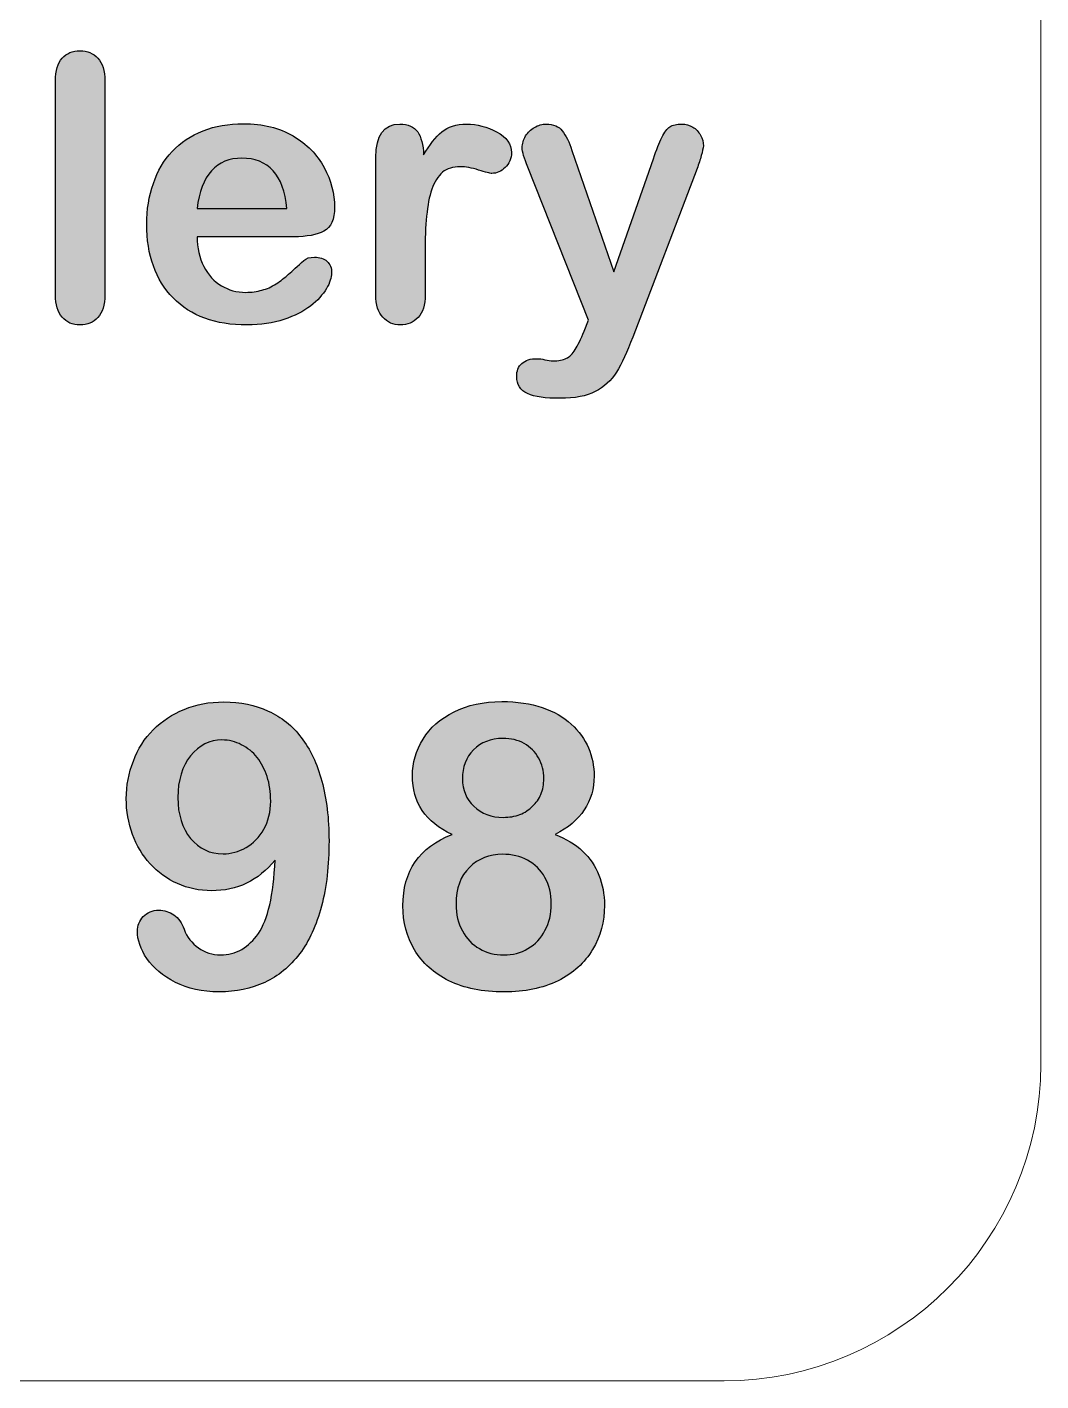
# Model space of a CAD drawing. Header units: millimetres. Extents: x -164.3 to -124.3, y -138.1 to -98.1.
# Drawn here: x -133.94 to -124.33, y -138.12 to -125.3 of the extents above; entities that cross this region are included whole.
import ezdxf

# ---------------------------------------------------------------- set-up
doc = ezdxf.new("R2010")
doc.units = ezdxf.units.MM
doc.header["$MEASUREMENT"] = 0
doc.layers.add('Layer 1', color=7, linetype='Continuous')

msp = doc.modelspace()

# ---------------------------------------------------------------- hatches: boundary and pattern name
at = {"layer": 'Layer 1', "true_color": 0x282928}
h = msp.add_hatch(color=250, dxfattribs=at)
edge = h.paths.add_edge_path()
edge.add_spline(control_points=[(-133.6038, -128.047), (-133.5617, -128.0962), (-133.5055, -128.1208), (-133.4353, -128.1208), (-133.3651, -128.1208), (-133.3089, -128.0962), (-133.2668, -128.0505), (-133.2212, -128.0014), (-133.2001, -127.9312), (-133.2001, -127.8364), (-133.2001, -127.8364), (-133.2001, -125.8075), (-133.2001, -125.8075), (-133.2001, -125.7126), (-133.2212, -125.6425), (-133.2668, -125.5933), (-133.3089, -125.5476), (-133.3651, -125.5231), (-133.4353, -125.5231), (-133.5055, -125.5231), (-133.5617, -125.5476), (-133.6038, -125.5933), (-133.6459, -125.6424), (-133.667, -125.7126), (-133.667, -125.8075), (-133.667, -125.8075), (-133.667, -127.8364), (-133.667, -127.8364), (-133.667, -127.9276), (-133.646, -127.9979), (-133.6038, -128.047), (-133.6038, -128.047), (-133.6038, -128.047), (-133.6038, -128.047)], knot_values=[0, 0, 0, 0, 0.0909091, 0.0909091, 0.0909091, 0.1818182, 0.1818182, 0.1818182, 0.2727273, 0.2727273, 0.2727273, 0.3636364, 0.3636364, 0.3636364, 0.4545455, 0.4545455, 0.4545455, 0.5454545, 0.5454545, 0.5454545, 0.6363636, 0.6363636, 0.6363636, 0.7272727, 0.7272727, 0.7272727, 0.8181818, 0.8181818, 0.8181818, 0.9090909, 0.9090909, 0.9090909, 1, 1, 1, 1], degree=3, periodic=1)
h = msp.add_hatch(color=250, dxfattribs=at)
edge = h.paths.add_edge_path()
edge.add_spline(control_points=[(-131.1252, -127.2326), (-131.0584, -127.1976), (-131.0234, -127.1203), (-131.0234, -127.0044), (-131.0234, -126.878), (-131.0584, -126.7517), (-131.1216, -126.6289), (-131.1884, -126.506), (-131.2866, -126.4077), (-131.4165, -126.3305), (-131.5464, -126.2532), (-131.7044, -126.2146), (-131.8869, -126.2146), (-132.0273, -126.2146), (-132.1537, -126.2357), (-132.2695, -126.2813), (-132.3853, -126.327), (-132.4836, -126.3936), (-132.5608, -126.4779), (-132.6416, -126.5621), (-132.7013, -126.6639), (-132.7399, -126.7798), (-132.782, -126.8991), (-132.803, -127.029), (-132.803, -127.1659), (-132.803, -127.4607), (-132.7189, -127.6925), (-132.5539, -127.8644), (-132.3853, -128.0365), (-132.1537, -128.1208), (-131.8518, -128.1208), (-131.7219, -128.1208), (-131.6061, -128.1032), (-131.5043, -128.0681), (-131.4025, -128.0365), (-131.3182, -127.9908), (-131.2515, -127.9418), (-131.1848, -127.889), (-131.1357, -127.8329), (-131.1006, -127.7767), (-131.069, -127.7206), (-131.0514, -127.6714), (-131.0514, -127.6293), (-131.0514, -127.5802), (-131.0655, -127.545), (-131.097, -127.517), (-131.1252, -127.4924), (-131.1638, -127.4784), (-131.2129, -127.4784), (-131.2585, -127.4784), (-131.2936, -127.4889), (-131.3147, -127.5099), (-131.3743, -127.5661), (-131.4235, -127.6082), (-131.4586, -127.6399), (-131.4937, -127.6714), (-131.5358, -127.703), (-131.578, -127.7311), (-131.6201, -127.7592), (-131.6657, -127.7803), (-131.7114, -127.7908), (-131.7605, -127.8048), (-131.8097, -127.8118), (-131.8658, -127.8118), (-131.9501, -127.8118), (-132.0273, -127.7908), (-132.094, -127.7486), (-132.1642, -127.71), (-132.2203, -127.6468), (-132.2625, -127.5661), (-132.3046, -127.4853), (-132.3257, -127.3906), (-132.3257, -127.2853), (-132.3257, -127.2853), (-131.4095, -127.2852), (-131.4095, -127.2852), (-131.2866, -127.2852), (-131.1918, -127.2677), (-131.1252, -127.2326), (-131.1252, -127.2326), (-131.1252, -127.2326), (-131.1252, -127.2326)], knot_values=[0, 0, 0, 0, 0.037037, 0.037037, 0.037037, 0.0740741, 0.0740741, 0.0740741, 0.1111111, 0.1111111, 0.1111111, 0.1481481, 0.1481481, 0.1481481, 0.1851852, 0.1851852, 0.1851852, 0.2222222, 0.2222222, 0.2222222, 0.2592593, 0.2592593, 0.2592593, 0.2962963, 0.2962963, 0.2962963, 0.3333333, 0.3333333, 0.3333333, 0.3703704, 0.3703704, 0.3703704, 0.4074074, 0.4074074, 0.4074074, 0.4444444, 0.4444444, 0.4444444, 0.4814815, 0.4814815, 0.4814815, 0.5185185, 0.5185185, 0.5185185, 0.5555556, 0.5555556, 0.5555556, 0.5925926, 0.5925926, 0.5925926, 0.6296296, 0.6296296, 0.6296296, 0.6666667, 0.6666667, 0.6666667, 0.7037037, 0.7037037, 0.7037037, 0.7407407, 0.7407407, 0.7407407, 0.7777778, 0.7777778, 0.7777778, 0.8148148, 0.8148148, 0.8148148, 0.8518519, 0.8518519, 0.8518519, 0.8888889, 0.8888889, 0.8888889, 0.9259259, 0.9259259, 0.9259259, 0.962963, 0.962963, 0.962963, 1, 1, 1, 1], degree=3, periodic=1)
h = msp.add_hatch(color=250, dxfattribs=at)
edge = h.paths.add_edge_path()
edge.add_spline(control_points=[(-130.1519, -127.0887), (-130.1414, -126.9904), (-130.1273, -126.9062), (-130.1028, -126.8359), (-130.0782, -126.7657), (-130.0431, -126.7131), (-130.001, -126.6744), (-129.9589, -126.6393), (-129.9027, -126.6218), (-129.8325, -126.6218), (-129.7833, -126.6218), (-129.7236, -126.6324), (-129.6604, -126.6535), (-129.5938, -126.6744), (-129.5517, -126.685), (-129.5341, -126.685), (-129.4885, -126.685), (-129.4463, -126.6675), (-129.4077, -126.6289), (-129.3691, -126.5937), (-129.3481, -126.5446), (-129.3481, -126.4885), (-129.3481, -126.4077), (-129.3937, -126.341), (-129.4885, -126.2918), (-129.5797, -126.2427), (-129.6746, -126.2181), (-129.7728, -126.2181), (-129.8711, -126.2181), (-129.9518, -126.2427), (-130.008, -126.2918), (-130.0677, -126.341), (-130.1238, -126.4147), (-130.1801, -126.5095), (-130.1835, -126.4147), (-130.2045, -126.341), (-130.2362, -126.2918), (-130.2713, -126.2427), (-130.3274, -126.2181), (-130.4047, -126.2181), (-130.5556, -126.2181), (-130.6328, -126.3234), (-130.6328, -126.534), (-130.6328, -126.534), (-130.6328, -127.8364), (-130.6328, -127.8364), (-130.6328, -127.9312), (-130.6118, -128.0014), (-130.5662, -128.047), (-130.5241, -128.0962), (-130.4678, -128.1208), (-130.4012, -128.1208), (-130.3345, -128.1208), (-130.2783, -128.0962), (-130.2327, -128.0505), (-130.187, -128.0014), (-130.1659, -127.9312), (-130.1659, -127.8364), (-130.1659, -127.8364), (-130.1659, -127.4467), (-130.1659, -127.4467), (-130.1659, -127.3063), (-130.1625, -127.187), (-130.1519, -127.0887), (-130.1519, -127.0887), (-130.1519, -127.0887), (-130.1519, -127.0887)], knot_values=[0, 0, 0, 0, 0.0454545, 0.0454545, 0.0454545, 0.0909091, 0.0909091, 0.0909091, 0.1363636, 0.1363636, 0.1363636, 0.1818182, 0.1818182, 0.1818182, 0.2272727, 0.2272727, 0.2272727, 0.2727273, 0.2727273, 0.2727273, 0.3181818, 0.3181818, 0.3181818, 0.3636364, 0.3636364, 0.3636364, 0.4090909, 0.4090909, 0.4090909, 0.4545455, 0.4545455, 0.4545455, 0.5, 0.5, 0.5, 0.5454545, 0.5454545, 0.5454545, 0.5909091, 0.5909091, 0.5909091, 0.6363636, 0.6363636, 0.6363636, 0.6818182, 0.6818182, 0.6818182, 0.7272727, 0.7272727, 0.7272727, 0.7727273, 0.7727273, 0.7727273, 0.8181818, 0.8181818, 0.8181818, 0.8636364, 0.8636364, 0.8636364, 0.9090909, 0.9090909, 0.9090909, 0.9545455, 0.9545455, 0.9545455, 1, 1, 1, 1], degree=3, periodic=1)
h = msp.add_hatch(color=250, dxfattribs=at)
edge = h.paths.add_edge_path()
edge.add_spline(control_points=[(-128.7443, -128.3524), (-128.7689, -128.3945), (-128.7969, -128.4227), (-128.8286, -128.4367), (-128.8601, -128.4542), (-128.9023, -128.4613), (-128.9549, -128.4613), (-128.976, -128.4613), (-129.0041, -128.4577), (-129.0322, -128.4507), (-129.0567, -128.4437), (-129.0813, -128.4402), (-129.1059, -128.4402), (-129.1691, -128.4402), (-129.2182, -128.4542), (-129.2498, -128.4859), (-129.2849, -128.5139), (-129.2989, -128.556), (-129.2989, -128.6086), (-129.2989, -128.6859), (-129.2638, -128.7421), (-129.1971, -128.7701), (-129.1269, -128.8017), (-129.0252, -128.8158), (-128.8883, -128.8158), (-128.7478, -128.8158), (-128.6355, -128.7947), (-128.5547, -128.7526), (-128.4706, -128.707), (-128.4038, -128.6473), (-128.3546, -128.5666), (-128.302, -128.4858), (-128.2528, -128.377), (-128.2002, -128.2366), (-128.2002, -128.2366), (-127.5894, -126.6393), (-127.5894, -126.6393), (-127.5754, -126.5972), (-127.5614, -126.5551), (-127.5508, -126.5165), (-127.5403, -126.4779), (-127.5332, -126.4463), (-127.5297, -126.4253), (-127.5297, -126.3902), (-127.5403, -126.355), (-127.5578, -126.3234), (-127.5754, -126.2918), (-127.6, -126.2638), (-127.6315, -126.2462), (-127.6632, -126.2287), (-127.6983, -126.2181), (-127.7333, -126.2181), (-127.7825, -126.2181), (-127.8211, -126.2252), (-127.8491, -126.2427), (-127.8737, -126.2602), (-127.8983, -126.2953), (-127.9229, -126.3445), (-127.9475, -126.3936), (-127.9755, -126.4603), (-128.0037, -126.5481), (-128.0037, -126.5481), (-128.3792, -127.6188), (-128.3792, -127.6188), (-128.3792, -127.6188), (-128.7759, -126.4674), (-128.7759, -126.4674), (-128.8005, -126.3866), (-128.8321, -126.327), (-128.8672, -126.2813), (-128.8987, -126.2392), (-128.9515, -126.2181), (-129.0181, -126.2181), (-129.0567, -126.2181), (-129.0954, -126.2287), (-129.1305, -126.2498), (-129.1656, -126.2708), (-129.1937, -126.2953), (-129.2148, -126.3305), (-129.2358, -126.3656), (-129.2463, -126.4042), (-129.2463, -126.4428), (-129.2463, -126.4814), (-129.2288, -126.5411), (-129.1937, -126.6253), (-129.1937, -126.6253), (-128.6179, -128.0751), (-128.6179, -128.0751), (-128.6179, -128.0751), (-128.6601, -128.1804), (-128.6601, -128.1804), (-128.6917, -128.2577), (-128.7197, -128.3138), (-128.7443, -128.3524), (-128.7443, -128.3524), (-128.7443, -128.3524), (-128.7443, -128.3524)], knot_values=[0, 0, 0, 0, 0.03125, 0.03125, 0.03125, 0.0625, 0.0625, 0.0625, 0.09375, 0.09375, 0.09375, 0.125, 0.125, 0.125, 0.15625, 0.15625, 0.15625, 0.1875, 0.1875, 0.1875, 0.21875, 0.21875, 0.21875, 0.25, 0.25, 0.25, 0.28125, 0.28125, 0.28125, 0.3125, 0.3125, 0.3125, 0.34375, 0.34375, 0.34375, 0.375, 0.375, 0.375, 0.40625, 0.40625, 0.40625, 0.4375, 0.4375, 0.4375, 0.46875, 0.46875, 0.46875, 0.5, 0.5, 0.5, 0.53125, 0.53125, 0.53125, 0.5625, 0.5625, 0.5625, 0.59375, 0.59375, 0.59375, 0.625, 0.625, 0.625, 0.65625, 0.65625, 0.65625, 0.6875, 0.6875, 0.6875, 0.71875, 0.71875, 0.71875, 0.75, 0.75, 0.75, 0.78125, 0.78125, 0.78125, 0.8125, 0.8125, 0.8125, 0.84375, 0.84375, 0.84375, 0.875, 0.875, 0.875, 0.90625, 0.90625, 0.90625, 0.9375, 0.9375, 0.9375, 0.96875, 0.96875, 0.96875, 1, 1, 1, 1], degree=3, periodic=1)
h = msp.add_hatch(color=250, dxfattribs=at)
edge = h.paths.add_edge_path()
edge.add_spline(control_points=[(-132.1888, -126.6604), (-132.1151, -126.5797), (-132.0203, -126.5411), (-131.9009, -126.5411), (-131.7816, -126.5411), (-131.6798, -126.5797), (-131.6061, -126.6604), (-131.5324, -126.7376), (-131.4903, -126.857), (-131.4761, -127.0184), (-131.4761, -127.0184), (-132.3257, -127.0184), (-132.3257, -127.0184), (-132.3081, -126.8605), (-132.2625, -126.7412), (-132.1888, -126.6604), (-132.1888, -126.6604), (-132.1888, -126.6604), (-132.1888, -126.6604)], knot_values=[0, 0, 0, 0, 0.1666667, 0.1666667, 0.1666667, 0.3333333, 0.3333333, 0.3333333, 0.5, 0.5, 0.5, 0.6666667, 0.6666667, 0.6666667, 0.8333333, 0.8333333, 0.8333333, 1, 1, 1, 1], degree=3, periodic=1)
h = msp.add_hatch(color=250, dxfattribs=at)
edge = h.paths.add_edge_path()
edge.add_spline(control_points=[(-131.7454, -133.886), (-131.7905, -133.9499), (-131.8431, -133.9988), (-131.9032, -134.0364), (-131.9671, -134.0702), (-132.031, -134.089), (-132.1024, -134.089), (-132.1813, -134.089), (-132.2527, -134.0664), (-132.3128, -134.0214), (-132.3767, -133.9763), (-132.4218, -133.9199), (-132.4481, -133.8448), (-132.4706, -133.7846), (-132.5007, -133.7396), (-132.5458, -133.7095), (-132.5871, -133.6794), (-132.636, -133.6643), (-132.6886, -133.6643), (-132.7487, -133.6643), (-132.7976, -133.6869), (-132.8352, -133.7245), (-132.8727, -133.7658), (-132.8915, -133.8109), (-132.8915, -133.8636), (-132.8915, -133.9462), (-132.8615, -134.0326), (-132.8014, -134.1229), (-132.7375, -134.213), (-132.651, -134.2881), (-132.5308, -134.3483), (-132.4143, -134.4085), (-132.2753, -134.4385), (-132.1174, -134.4385), (-131.9559, -134.4385), (-131.8131, -134.4085), (-131.6853, -134.3483), (-131.5575, -134.2919), (-131.4486, -134.198), (-131.3546, -134.0777), (-131.2644, -133.9575), (-131.1968, -133.8071), (-131.148, -133.6268), (-131.0991, -133.4464), (-131.0765, -133.2398), (-131.0765, -133.0068), (-131.0765, -132.7964), (-131.0991, -132.6085), (-131.1442, -132.4431), (-131.1893, -132.274), (-131.2531, -132.1387), (-131.3396, -132.0298), (-131.4222, -131.917), (-131.5275, -131.8343), (-131.6515, -131.778), (-131.7754, -131.7216), (-131.9145, -131.6915), (-132.0724, -131.6915), (-132.2114, -131.6915), (-132.3354, -131.7141), (-132.4481, -131.763), (-132.5608, -131.8081), (-132.6586, -131.8719), (-132.7412, -131.9546), (-132.8238, -132.0373), (-132.8877, -132.1387), (-132.9291, -132.2515), (-132.9742, -132.3642), (-132.9967, -132.4844), (-132.9967, -132.6085), (-132.9967, -132.7249), (-132.978, -132.8376), (-132.9366, -132.9467), (-132.899, -133.0519), (-132.8426, -133.1458), (-132.7713, -133.2247), (-132.6961, -133.3074), (-132.6097, -133.3675), (-132.512, -133.4126), (-132.4105, -133.4577), (-132.3053, -133.4803), (-132.1888, -133.4803), (-132.0686, -133.4803), (-131.9559, -133.4577), (-131.8581, -133.4088), (-131.7566, -133.36), (-131.6665, -133.2886), (-131.5876, -133.1909), (-131.6026, -133.5216), (-131.6552, -133.7546), (-131.7454, -133.886), (-131.7454, -133.886), (-131.7454, -133.886), (-131.7454, -133.886)], knot_values=[0, 0, 0, 0, 0.0322581, 0.0322581, 0.0322581, 0.0645161, 0.0645161, 0.0645161, 0.0967742, 0.0967742, 0.0967742, 0.1290323, 0.1290323, 0.1290323, 0.1612903, 0.1612903, 0.1612903, 0.1935484, 0.1935484, 0.1935484, 0.2258065, 0.2258065, 0.2258065, 0.2580645, 0.2580645, 0.2580645, 0.2903226, 0.2903226, 0.2903226, 0.3225806, 0.3225806, 0.3225806, 0.3548387, 0.3548387, 0.3548387, 0.3870968, 0.3870968, 0.3870968, 0.4193548, 0.4193548, 0.4193548, 0.4516129, 0.4516129, 0.4516129, 0.483871, 0.483871, 0.483871, 0.516129, 0.516129, 0.516129, 0.5483871, 0.5483871, 0.5483871, 0.5806452, 0.5806452, 0.5806452, 0.6129032, 0.6129032, 0.6129032, 0.6451613, 0.6451613, 0.6451613, 0.6774194, 0.6774194, 0.6774194, 0.7096774, 0.7096774, 0.7096774, 0.7419355, 0.7419355, 0.7419355, 0.7741935, 0.7741935, 0.7741935, 0.8064516, 0.8064516, 0.8064516, 0.8387097, 0.8387097, 0.8387097, 0.8709677, 0.8709677, 0.8709677, 0.9032258, 0.9032258, 0.9032258, 0.9354839, 0.9354839, 0.9354839, 0.9677419, 0.9677419, 0.9677419, 1, 1, 1, 1], degree=3, periodic=1)
h = msp.add_hatch(color=250, dxfattribs=at)
edge = h.paths.add_edge_path()
edge.add_spline(control_points=[(-129.9105, -132.9467), (-130.2224, -133.0669), (-130.3764, -133.2924), (-130.3764, -133.6231), (-130.3764, -133.7771), (-130.3389, -133.9162), (-130.2674, -134.0402), (-130.1923, -134.1642), (-130.0833, -134.2619), (-129.9406, -134.3332), (-129.794, -134.4047), (-129.6211, -134.4385), (-129.4182, -134.4385), (-129.2228, -134.4385), (-129.0538, -134.4047), (-128.9072, -134.3332), (-128.7644, -134.2619), (-128.6554, -134.1642), (-128.5802, -134.0364), (-128.5051, -133.9124), (-128.4675, -133.7733), (-128.4675, -133.6193), (-128.4675, -133.5141), (-128.4863, -133.4164), (-128.5201, -133.3337), (-128.5539, -133.2473), (-128.6066, -133.1683), (-128.6741, -133.1045), (-128.7456, -133.0406), (-128.832, -132.988), (-128.9335, -132.9467), (-128.8132, -132.8865), (-128.7192, -132.8076), (-128.6591, -132.7137), (-128.5952, -132.6197), (-128.5652, -132.5146), (-128.5652, -132.3943), (-128.5652, -132.3003), (-128.584, -132.2102), (-128.6178, -132.1275), (-128.6553, -132.0448), (-128.708, -131.9697), (-128.7831, -131.902), (-128.8545, -131.8343), (-128.9485, -131.7818), (-129.0574, -131.7442), (-129.1664, -131.7066), (-129.2942, -131.6879), (-129.4407, -131.6879), (-129.6136, -131.6879), (-129.7639, -131.7216), (-129.8917, -131.7855), (-130.0231, -131.8494), (-130.1209, -131.9358), (-130.1847, -132.0448), (-130.2524, -132.1537), (-130.2862, -132.2665), (-130.2862, -132.3905), (-130.2862, -132.6423), (-130.1623, -132.8302), (-129.9105, -132.9467), (-129.9105, -132.9467), (-129.9105, -132.9467), (-129.9105, -132.9467)], knot_values=[0, 0, 0, 0, 0.047619, 0.047619, 0.047619, 0.0952381, 0.0952381, 0.0952381, 0.1428571, 0.1428571, 0.1428571, 0.1904762, 0.1904762, 0.1904762, 0.2380952, 0.2380952, 0.2380952, 0.2857143, 0.2857143, 0.2857143, 0.3333333, 0.3333333, 0.3333333, 0.3809524, 0.3809524, 0.3809524, 0.4285714, 0.4285714, 0.4285714, 0.4761905, 0.4761905, 0.4761905, 0.5238095, 0.5238095, 0.5238095, 0.5714286, 0.5714286, 0.5714286, 0.6190476, 0.6190476, 0.6190476, 0.6666667, 0.6666667, 0.6666667, 0.7142857, 0.7142857, 0.7142857, 0.7619048, 0.7619048, 0.7619048, 0.8095238, 0.8095238, 0.8095238, 0.8571429, 0.8571429, 0.8571429, 0.9047619, 0.9047619, 0.9047619, 0.952381, 0.952381, 0.952381, 1, 1, 1, 1], degree=3, periodic=1)
h = msp.add_hatch(color=250, dxfattribs=at)
edge = h.paths.add_edge_path()
edge.add_spline(control_points=[(-131.6928, -132.8978), (-131.7378, -132.973), (-131.7943, -133.0331), (-131.8619, -133.0707), (-131.9333, -133.112), (-132.0047, -133.1308), (-132.0798, -133.1308), (-132.2038, -133.1308), (-132.3053, -133.0819), (-132.388, -132.9842), (-132.4669, -132.8903), (-132.5082, -132.7587), (-132.5082, -132.5971), (-132.5082, -132.4319), (-132.4669, -132.3003), (-132.388, -132.2026), (-132.3053, -132.1012), (-132.2076, -132.0523), (-132.0911, -132.0523), (-132.0234, -132.0523), (-131.9633, -132.0674), (-131.907, -132.0974), (-131.8469, -132.1275), (-131.798, -132.1651), (-131.7566, -132.2176), (-131.7191, -132.2703), (-131.6853, -132.3304), (-131.6627, -132.398), (-131.6401, -132.4695), (-131.6289, -132.5484), (-131.6289, -132.631), (-131.6289, -132.7325), (-131.6515, -132.8226), (-131.6928, -132.8978), (-131.6928, -132.8978), (-131.6928, -132.8978), (-131.6928, -132.8978)], knot_values=[0, 0, 0, 0, 0.0833333, 0.0833333, 0.0833333, 0.1666667, 0.1666667, 0.1666667, 0.25, 0.25, 0.25, 0.3333333, 0.3333333, 0.3333333, 0.4166667, 0.4166667, 0.4166667, 0.5, 0.5, 0.5, 0.5833333, 0.5833333, 0.5833333, 0.6666667, 0.6666667, 0.6666667, 0.75, 0.75, 0.75, 0.8333333, 0.8333333, 0.8333333, 0.9166667, 0.9166667, 0.9166667, 1, 1, 1, 1], degree=3, periodic=1)
h = msp.add_hatch(color=250, dxfattribs=at)
edge = h.paths.add_edge_path()
edge.add_spline(control_points=[(-129.2265, -132.0862), (-129.1702, -132.1199), (-129.1251, -132.1651), (-129.0913, -132.2214), (-129.0574, -132.2815), (-129.0424, -132.3454), (-129.0424, -132.4168), (-129.0424, -132.4732), (-129.05, -132.522), (-129.0688, -132.5671), (-129.0875, -132.6085), (-129.1139, -132.6498), (-129.1477, -132.6798), (-129.1814, -132.7137), (-129.2228, -132.7399), (-129.2679, -132.7587), (-129.3168, -132.7775), (-129.3694, -132.7851), (-129.4257, -132.7851), (-129.5385, -132.7851), (-129.6324, -132.7513), (-129.7038, -132.6798), (-129.7752, -132.6122), (-129.8128, -132.5258), (-129.8128, -132.4206), (-129.8128, -132.3079), (-129.779, -132.2176), (-129.7075, -132.1463), (-129.6362, -132.0748), (-129.546, -132.0373), (-129.4295, -132.0373), (-129.3543, -132.0373), (-129.2867, -132.0523), (-129.2266, -132.0862), (-129.2266, -132.0862), (-129.2265, -132.0862), (-129.2265, -132.0862)], knot_values=[0, 0, 0, 0, 0.0833333, 0.0833333, 0.0833333, 0.1666667, 0.1666667, 0.1666667, 0.25, 0.25, 0.25, 0.3333333, 0.3333333, 0.3333333, 0.4166667, 0.4166667, 0.4166667, 0.5, 0.5, 0.5, 0.5833333, 0.5833333, 0.5833333, 0.6666667, 0.6666667, 0.6666667, 0.75, 0.75, 0.75, 0.8333333, 0.8333333, 0.8333333, 0.9166667, 0.9166667, 0.9166667, 1, 1, 1, 1], degree=3, periodic=1)
h = msp.add_hatch(color=250, dxfattribs=at)
edge = h.paths.add_edge_path()
edge.add_spline(control_points=[(-129.0312, -133.856), (-129.0687, -133.9312), (-129.1213, -133.9875), (-129.1928, -134.0288), (-129.2603, -134.0702), (-129.3356, -134.089), (-129.4219, -134.089), (-129.5046, -134.089), (-129.5835, -134.0702), (-129.6512, -134.0288), (-129.7188, -133.9913), (-129.7752, -133.9349), (-129.8128, -133.8598), (-129.8541, -133.7884), (-129.8729, -133.702), (-129.8729, -133.608), (-129.8729, -133.4577), (-129.8316, -133.3412), (-129.7451, -133.2586), (-129.6624, -133.1759), (-129.5573, -133.1346), (-129.4333, -133.1346), (-129.3468, -133.1346), (-129.2641, -133.1534), (-129.1965, -133.1909), (-129.1251, -133.2285), (-129.0688, -133.2848), (-129.0312, -133.3563), (-128.9898, -133.4276), (-128.9711, -133.5103), (-128.9711, -133.6042), (-128.9711, -133.6982), (-128.9898, -133.7846), (-129.0312, -133.856), (-129.0312, -133.856), (-129.0312, -133.856), (-129.0312, -133.856)], knot_values=[0, 0, 0, 0, 0.0833333, 0.0833333, 0.0833333, 0.1666667, 0.1666667, 0.1666667, 0.25, 0.25, 0.25, 0.3333333, 0.3333333, 0.3333333, 0.4166667, 0.4166667, 0.4166667, 0.5, 0.5, 0.5, 0.5833333, 0.5833333, 0.5833333, 0.6666667, 0.6666667, 0.6666667, 0.75, 0.75, 0.75, 0.8333333, 0.8333333, 0.8333333, 0.9166667, 0.9166667, 0.9166667, 1, 1, 1, 1], degree=3, periodic=1)

# ---------------------------------------------------------------- linework, layer by layer
at = {"layer": 'Layer 1', "color": 250, "lineweight": 18}
msp.add_open_spline([(-161.3334, -98.1237), (-161.3334, -98.1237), (-127.3335, -98.1237), (-127.3335, -98.1237), (-125.6834, -98.1237), (-124.3335, -99.4738), (-124.3335, -101.1237), (-124.3335, -101.1237), (-124.3335, -135.1237), (-124.3335, -135.1237), (-124.3335, -136.7738), (-125.6834, -138.1237), (-127.3335, -138.1237), (-127.3335, -138.1237), (-161.3334, -138.1237), (-161.3334, -138.1237), (-162.9835, -138.1237), (-164.3335, -136.7738), (-164.3335, -135.1237), (-164.3335, -135.1237), (-164.3335, -101.1237), (-164.3335, -101.1237), (-164.3335, -99.4738), (-162.9835, -98.1237), (-161.3334, -98.1237)], degree=3, knots=[0, 0, 0, 0, 0.125, 0.125, 0.125, 0.25, 0.25, 0.25, 0.375, 0.375, 0.375, 0.5, 0.5, 0.5, 0.625, 0.625, 0.625, 0.75, 0.75, 0.75, 0.875, 0.875, 0.875, 1, 1, 1, 1], dxfattribs=at)
at = {"layer": 'Layer 1', "color": 250}
for points, knots in [([(-133.6038, -128.047), (-133.5617, -128.0962), (-133.5055, -128.1208), (-133.4353, -128.1208), (-133.3651, -128.1208), (-133.3089, -128.0962), (-133.2668, -128.0505), (-133.2212, -128.0014), (-133.2001, -127.9312), (-133.2001, -127.8364), (-133.2001, -127.8364), (-133.2001, -125.8075), (-133.2001, -125.8075), (-133.2001, -125.7126), (-133.2212, -125.6425), (-133.2668, -125.5933), (-133.3089, -125.5476), (-133.3651, -125.5231), (-133.4353, -125.5231), (-133.5055, -125.5231), (-133.5617, -125.5476), (-133.6038, -125.5933), (-133.6459, -125.6424), (-133.667, -125.7126), (-133.667, -125.8075), (-133.667, -125.8075), (-133.667, -127.8364), (-133.667, -127.8364), (-133.667, -127.9276), (-133.646, -127.9979), (-133.6038, -128.047), (-133.6038, -128.047), (-133.6038, -128.047), (-133.6038, -128.047)], [0, 0, 0, 0, 0.0909091, 0.0909091, 0.0909091, 0.1818182, 0.1818182, 0.1818182, 0.2727273, 0.2727273, 0.2727273, 0.3636364, 0.3636364, 0.3636364, 0.4545455, 0.4545455, 0.4545455, 0.5454545, 0.5454545, 0.5454545, 0.6363636, 0.6363636, 0.6363636, 0.7272727, 0.7272727, 0.7272727, 0.8181818, 0.8181818, 0.8181818, 0.9090909, 0.9090909, 0.9090909, 1, 1, 1, 1]), ([(-131.1252, -127.2326), (-131.0584, -127.1976), (-131.0234, -127.1203), (-131.0234, -127.0044), (-131.0234, -126.878), (-131.0584, -126.7517), (-131.1216, -126.6289), (-131.1884, -126.506), (-131.2866, -126.4077), (-131.4165, -126.3305), (-131.5464, -126.2532), (-131.7044, -126.2146), (-131.8869, -126.2146), (-132.0273, -126.2146), (-132.1537, -126.2357), (-132.2695, -126.2813), (-132.3853, -126.327), (-132.4836, -126.3936), (-132.5608, -126.4779), (-132.6416, -126.5621), (-132.7013, -126.6639), (-132.7399, -126.7798), (-132.782, -126.8991), (-132.803, -127.029), (-132.803, -127.1659), (-132.803, -127.4607), (-132.7189, -127.6925), (-132.5539, -127.8644), (-132.3853, -128.0365), (-132.1537, -128.1208), (-131.8518, -128.1208), (-131.7219, -128.1208), (-131.6061, -128.1032), (-131.5043, -128.0681), (-131.4025, -128.0365), (-131.3182, -127.9908), (-131.2515, -127.9418), (-131.1848, -127.889), (-131.1357, -127.8329), (-131.1006, -127.7767), (-131.069, -127.7206), (-131.0514, -127.6714), (-131.0514, -127.6293), (-131.0514, -127.5802), (-131.0655, -127.545), (-131.097, -127.517), (-131.1252, -127.4924), (-131.1638, -127.4784), (-131.2129, -127.4784), (-131.2585, -127.4784), (-131.2936, -127.4889), (-131.3147, -127.5099), (-131.3743, -127.5661), (-131.4235, -127.6082), (-131.4586, -127.6399), (-131.4937, -127.6714), (-131.5358, -127.703), (-131.578, -127.7311), (-131.6201, -127.7592), (-131.6657, -127.7803), (-131.7114, -127.7908), (-131.7605, -127.8048), (-131.8097, -127.8118), (-131.8658, -127.8118), (-131.9501, -127.8118), (-132.0273, -127.7908), (-132.094, -127.7486), (-132.1642, -127.71), (-132.2203, -127.6468), (-132.2625, -127.5661), (-132.3046, -127.4853), (-132.3257, -127.3906), (-132.3257, -127.2853), (-132.3257, -127.2853), (-131.4095, -127.2852), (-131.4095, -127.2852), (-131.2866, -127.2852), (-131.1918, -127.2677), (-131.1252, -127.2326), (-131.1252, -127.2326), (-131.1252, -127.2326), (-131.1252, -127.2326)], [0, 0, 0, 0, 0.037037, 0.037037, 0.037037, 0.0740741, 0.0740741, 0.0740741, 0.1111111, 0.1111111, 0.1111111, 0.1481481, 0.1481481, 0.1481481, 0.1851852, 0.1851852, 0.1851852, 0.2222222, 0.2222222, 0.2222222, 0.2592593, 0.2592593, 0.2592593, 0.2962963, 0.2962963, 0.2962963, 0.3333333, 0.3333333, 0.3333333, 0.3703704, 0.3703704, 0.3703704, 0.4074074, 0.4074074, 0.4074074, 0.4444444, 0.4444444, 0.4444444, 0.4814815, 0.4814815, 0.4814815, 0.5185185, 0.5185185, 0.5185185, 0.5555556, 0.5555556, 0.5555556, 0.5925926, 0.5925926, 0.5925926, 0.6296296, 0.6296296, 0.6296296, 0.6666667, 0.6666667, 0.6666667, 0.7037037, 0.7037037, 0.7037037, 0.7407407, 0.7407407, 0.7407407, 0.7777778, 0.7777778, 0.7777778, 0.8148148, 0.8148148, 0.8148148, 0.8518519, 0.8518519, 0.8518519, 0.8888889, 0.8888889, 0.8888889, 0.9259259, 0.9259259, 0.9259259, 0.962963, 0.962963, 0.962963, 1, 1, 1, 1]), ([(-130.1519, -127.0887), (-130.1414, -126.9904), (-130.1273, -126.9062), (-130.1028, -126.8359), (-130.0782, -126.7657), (-130.0431, -126.7131), (-130.001, -126.6744), (-129.9589, -126.6393), (-129.9027, -126.6218), (-129.8325, -126.6218), (-129.7833, -126.6218), (-129.7236, -126.6324), (-129.6604, -126.6535), (-129.5938, -126.6744), (-129.5517, -126.685), (-129.5341, -126.685), (-129.4885, -126.685), (-129.4463, -126.6675), (-129.4077, -126.6289), (-129.3691, -126.5937), (-129.3481, -126.5446), (-129.3481, -126.4885), (-129.3481, -126.4077), (-129.3937, -126.341), (-129.4885, -126.2918), (-129.5797, -126.2427), (-129.6746, -126.2181), (-129.7728, -126.2181), (-129.8711, -126.2181), (-129.9518, -126.2427), (-130.008, -126.2918), (-130.0677, -126.341), (-130.1238, -126.4147), (-130.1801, -126.5095), (-130.1835, -126.4147), (-130.2045, -126.341), (-130.2362, -126.2918), (-130.2713, -126.2427), (-130.3274, -126.2181), (-130.4047, -126.2181), (-130.5556, -126.2181), (-130.6328, -126.3234), (-130.6328, -126.534), (-130.6328, -126.534), (-130.6328, -127.8364), (-130.6328, -127.8364), (-130.6328, -127.9312), (-130.6118, -128.0014), (-130.5662, -128.047), (-130.5241, -128.0962), (-130.4678, -128.1208), (-130.4012, -128.1208), (-130.3345, -128.1208), (-130.2783, -128.0962), (-130.2327, -128.0505), (-130.187, -128.0014), (-130.1659, -127.9312), (-130.1659, -127.8364), (-130.1659, -127.8364), (-130.1659, -127.4467), (-130.1659, -127.4467), (-130.1659, -127.3063), (-130.1625, -127.187), (-130.1519, -127.0887), (-130.1519, -127.0887), (-130.1519, -127.0887), (-130.1519, -127.0887)], [0, 0, 0, 0, 0.0454545, 0.0454545, 0.0454545, 0.0909091, 0.0909091, 0.0909091, 0.1363636, 0.1363636, 0.1363636, 0.1818182, 0.1818182, 0.1818182, 0.2272727, 0.2272727, 0.2272727, 0.2727273, 0.2727273, 0.2727273, 0.3181818, 0.3181818, 0.3181818, 0.3636364, 0.3636364, 0.3636364, 0.4090909, 0.4090909, 0.4090909, 0.4545455, 0.4545455, 0.4545455, 0.5, 0.5, 0.5, 0.5454545, 0.5454545, 0.5454545, 0.5909091, 0.5909091, 0.5909091, 0.6363636, 0.6363636, 0.6363636, 0.6818182, 0.6818182, 0.6818182, 0.7272727, 0.7272727, 0.7272727, 0.7727273, 0.7727273, 0.7727273, 0.8181818, 0.8181818, 0.8181818, 0.8636364, 0.8636364, 0.8636364, 0.9090909, 0.9090909, 0.9090909, 0.9545455, 0.9545455, 0.9545455, 1, 1, 1, 1]), ([(-128.7443, -128.3524), (-128.7689, -128.3945), (-128.7969, -128.4227), (-128.8286, -128.4367), (-128.8601, -128.4542), (-128.9023, -128.4613), (-128.9549, -128.4613), (-128.976, -128.4613), (-129.0041, -128.4577), (-129.0322, -128.4507), (-129.0567, -128.4437), (-129.0813, -128.4402), (-129.1059, -128.4402), (-129.1691, -128.4402), (-129.2182, -128.4542), (-129.2498, -128.4859), (-129.2849, -128.5139), (-129.2989, -128.556), (-129.2989, -128.6086), (-129.2989, -128.6859), (-129.2638, -128.7421), (-129.1971, -128.7701), (-129.1269, -128.8017), (-129.0252, -128.8158), (-128.8883, -128.8158), (-128.7478, -128.8158), (-128.6355, -128.7947), (-128.5547, -128.7526), (-128.4706, -128.707), (-128.4038, -128.6473), (-128.3546, -128.5666), (-128.302, -128.4858), (-128.2528, -128.377), (-128.2002, -128.2366), (-128.2002, -128.2366), (-127.5894, -126.6393), (-127.5894, -126.6393), (-127.5754, -126.5972), (-127.5614, -126.5551), (-127.5508, -126.5165), (-127.5403, -126.4779), (-127.5332, -126.4463), (-127.5297, -126.4253), (-127.5297, -126.3902), (-127.5403, -126.355), (-127.5578, -126.3234), (-127.5754, -126.2918), (-127.6, -126.2638), (-127.6315, -126.2462), (-127.6632, -126.2287), (-127.6983, -126.2181), (-127.7333, -126.2181), (-127.7825, -126.2181), (-127.8211, -126.2252), (-127.8491, -126.2427), (-127.8737, -126.2602), (-127.8983, -126.2953), (-127.9229, -126.3445), (-127.9475, -126.3936), (-127.9755, -126.4603), (-128.0037, -126.5481), (-128.0037, -126.5481), (-128.3792, -127.6188), (-128.3792, -127.6188), (-128.3792, -127.6188), (-128.7759, -126.4674), (-128.7759, -126.4674), (-128.8005, -126.3866), (-128.8321, -126.327), (-128.8672, -126.2813), (-128.8987, -126.2392), (-128.9515, -126.2181), (-129.0181, -126.2181), (-129.0567, -126.2181), (-129.0954, -126.2287), (-129.1305, -126.2498), (-129.1656, -126.2708), (-129.1937, -126.2953), (-129.2148, -126.3305), (-129.2358, -126.3656), (-129.2463, -126.4042), (-129.2463, -126.4428), (-129.2463, -126.4814), (-129.2288, -126.5411), (-129.1937, -126.6253), (-129.1937, -126.6253), (-128.6179, -128.0751), (-128.6179, -128.0751), (-128.6179, -128.0751), (-128.6601, -128.1804), (-128.6601, -128.1804), (-128.6917, -128.2577), (-128.7197, -128.3138), (-128.7443, -128.3524), (-128.7443, -128.3524), (-128.7443, -128.3524), (-128.7443, -128.3524)], [0, 0, 0, 0, 0.03125, 0.03125, 0.03125, 0.0625, 0.0625, 0.0625, 0.09375, 0.09375, 0.09375, 0.125, 0.125, 0.125, 0.15625, 0.15625, 0.15625, 0.1875, 0.1875, 0.1875, 0.21875, 0.21875, 0.21875, 0.25, 0.25, 0.25, 0.28125, 0.28125, 0.28125, 0.3125, 0.3125, 0.3125, 0.34375, 0.34375, 0.34375, 0.375, 0.375, 0.375, 0.40625, 0.40625, 0.40625, 0.4375, 0.4375, 0.4375, 0.46875, 0.46875, 0.46875, 0.5, 0.5, 0.5, 0.53125, 0.53125, 0.53125, 0.5625, 0.5625, 0.5625, 0.59375, 0.59375, 0.59375, 0.625, 0.625, 0.625, 0.65625, 0.65625, 0.65625, 0.6875, 0.6875, 0.6875, 0.71875, 0.71875, 0.71875, 0.75, 0.75, 0.75, 0.78125, 0.78125, 0.78125, 0.8125, 0.8125, 0.8125, 0.84375, 0.84375, 0.84375, 0.875, 0.875, 0.875, 0.90625, 0.90625, 0.90625, 0.9375, 0.9375, 0.9375, 0.96875, 0.96875, 0.96875, 1, 1, 1, 1]), ([(-132.1888, -126.6604), (-132.1151, -126.5797), (-132.0203, -126.5411), (-131.9009, -126.5411), (-131.7816, -126.5411), (-131.6798, -126.5797), (-131.6061, -126.6604), (-131.5324, -126.7376), (-131.4903, -126.857), (-131.4761, -127.0184), (-131.4761, -127.0184), (-132.3257, -127.0184), (-132.3257, -127.0184), (-132.3081, -126.8605), (-132.2625, -126.7412), (-132.1888, -126.6604), (-132.1888, -126.6604), (-132.1888, -126.6604), (-132.1888, -126.6604)], [0, 0, 0, 0, 0.1666667, 0.1666667, 0.1666667, 0.3333333, 0.3333333, 0.3333333, 0.5, 0.5, 0.5, 0.6666667, 0.6666667, 0.6666667, 0.8333333, 0.8333333, 0.8333333, 1, 1, 1, 1]), ([(-131.7454, -133.886), (-131.7905, -133.9499), (-131.8431, -133.9988), (-131.9032, -134.0364), (-131.9671, -134.0702), (-132.031, -134.089), (-132.1024, -134.089), (-132.1813, -134.089), (-132.2527, -134.0664), (-132.3128, -134.0214), (-132.3767, -133.9763), (-132.4218, -133.9199), (-132.4481, -133.8448), (-132.4706, -133.7846), (-132.5007, -133.7396), (-132.5458, -133.7095), (-132.5871, -133.6794), (-132.636, -133.6643), (-132.6886, -133.6643), (-132.7487, -133.6643), (-132.7976, -133.6869), (-132.8352, -133.7245), (-132.8727, -133.7658), (-132.8915, -133.8109), (-132.8915, -133.8636), (-132.8915, -133.9462), (-132.8615, -134.0326), (-132.8014, -134.1229), (-132.7375, -134.213), (-132.651, -134.2881), (-132.5308, -134.3483), (-132.4143, -134.4085), (-132.2753, -134.4385), (-132.1174, -134.4385), (-131.9559, -134.4385), (-131.8131, -134.4085), (-131.6853, -134.3483), (-131.5575, -134.2919), (-131.4486, -134.198), (-131.3546, -134.0777), (-131.2644, -133.9575), (-131.1968, -133.8071), (-131.148, -133.6268), (-131.0991, -133.4464), (-131.0765, -133.2398), (-131.0765, -133.0068), (-131.0765, -132.7964), (-131.0991, -132.6085), (-131.1442, -132.4431), (-131.1893, -132.274), (-131.2531, -132.1387), (-131.3396, -132.0298), (-131.4222, -131.917), (-131.5275, -131.8343), (-131.6515, -131.778), (-131.7754, -131.7216), (-131.9145, -131.6915), (-132.0724, -131.6915), (-132.2114, -131.6915), (-132.3354, -131.7141), (-132.4481, -131.763), (-132.5608, -131.8081), (-132.6586, -131.8719), (-132.7412, -131.9546), (-132.8238, -132.0373), (-132.8877, -132.1387), (-132.9291, -132.2515), (-132.9742, -132.3642), (-132.9967, -132.4844), (-132.9967, -132.6085), (-132.9967, -132.7249), (-132.978, -132.8376), (-132.9366, -132.9467), (-132.899, -133.0519), (-132.8426, -133.1458), (-132.7713, -133.2247), (-132.6961, -133.3074), (-132.6097, -133.3675), (-132.512, -133.4126), (-132.4105, -133.4577), (-132.3053, -133.4803), (-132.1888, -133.4803), (-132.0686, -133.4803), (-131.9559, -133.4577), (-131.8581, -133.4088), (-131.7566, -133.36), (-131.6665, -133.2886), (-131.5876, -133.1909), (-131.6026, -133.5216), (-131.6552, -133.7546), (-131.7454, -133.886), (-131.7454, -133.886), (-131.7454, -133.886), (-131.7454, -133.886)], [0, 0, 0, 0, 0.0322581, 0.0322581, 0.0322581, 0.0645161, 0.0645161, 0.0645161, 0.0967742, 0.0967742, 0.0967742, 0.1290323, 0.1290323, 0.1290323, 0.1612903, 0.1612903, 0.1612903, 0.1935484, 0.1935484, 0.1935484, 0.2258065, 0.2258065, 0.2258065, 0.2580645, 0.2580645, 0.2580645, 0.2903226, 0.2903226, 0.2903226, 0.3225806, 0.3225806, 0.3225806, 0.3548387, 0.3548387, 0.3548387, 0.3870968, 0.3870968, 0.3870968, 0.4193548, 0.4193548, 0.4193548, 0.4516129, 0.4516129, 0.4516129, 0.483871, 0.483871, 0.483871, 0.516129, 0.516129, 0.516129, 0.5483871, 0.5483871, 0.5483871, 0.5806452, 0.5806452, 0.5806452, 0.6129032, 0.6129032, 0.6129032, 0.6451613, 0.6451613, 0.6451613, 0.6774194, 0.6774194, 0.6774194, 0.7096774, 0.7096774, 0.7096774, 0.7419355, 0.7419355, 0.7419355, 0.7741935, 0.7741935, 0.7741935, 0.8064516, 0.8064516, 0.8064516, 0.8387097, 0.8387097, 0.8387097, 0.8709677, 0.8709677, 0.8709677, 0.9032258, 0.9032258, 0.9032258, 0.9354839, 0.9354839, 0.9354839, 0.9677419, 0.9677419, 0.9677419, 1, 1, 1, 1]), ([(-129.9105, -132.9467), (-130.2224, -133.0669), (-130.3764, -133.2924), (-130.3764, -133.6231), (-130.3764, -133.7771), (-130.3389, -133.9162), (-130.2674, -134.0402), (-130.1923, -134.1642), (-130.0833, -134.2619), (-129.9406, -134.3332), (-129.794, -134.4047), (-129.6211, -134.4385), (-129.4182, -134.4385), (-129.2228, -134.4385), (-129.0538, -134.4047), (-128.9072, -134.3332), (-128.7644, -134.2619), (-128.6554, -134.1642), (-128.5802, -134.0364), (-128.5051, -133.9124), (-128.4675, -133.7733), (-128.4675, -133.6193), (-128.4675, -133.5141), (-128.4863, -133.4164), (-128.5201, -133.3337), (-128.5539, -133.2473), (-128.6066, -133.1683), (-128.6741, -133.1045), (-128.7456, -133.0406), (-128.832, -132.988), (-128.9335, -132.9467), (-128.8132, -132.8865), (-128.7192, -132.8076), (-128.6591, -132.7137), (-128.5952, -132.6197), (-128.5652, -132.5146), (-128.5652, -132.3943), (-128.5652, -132.3003), (-128.584, -132.2102), (-128.6178, -132.1275), (-128.6553, -132.0448), (-128.708, -131.9697), (-128.7831, -131.902), (-128.8545, -131.8343), (-128.9485, -131.7818), (-129.0574, -131.7442), (-129.1664, -131.7066), (-129.2942, -131.6879), (-129.4407, -131.6879), (-129.6136, -131.6879), (-129.7639, -131.7216), (-129.8917, -131.7855), (-130.0231, -131.8494), (-130.1209, -131.9358), (-130.1847, -132.0448), (-130.2524, -132.1537), (-130.2862, -132.2665), (-130.2862, -132.3905), (-130.2862, -132.6423), (-130.1623, -132.8302), (-129.9105, -132.9467), (-129.9105, -132.9467), (-129.9105, -132.9467), (-129.9105, -132.9467)], [0, 0, 0, 0, 0.047619, 0.047619, 0.047619, 0.0952381, 0.0952381, 0.0952381, 0.1428571, 0.1428571, 0.1428571, 0.1904762, 0.1904762, 0.1904762, 0.2380952, 0.2380952, 0.2380952, 0.2857143, 0.2857143, 0.2857143, 0.3333333, 0.3333333, 0.3333333, 0.3809524, 0.3809524, 0.3809524, 0.4285714, 0.4285714, 0.4285714, 0.4761905, 0.4761905, 0.4761905, 0.5238095, 0.5238095, 0.5238095, 0.5714286, 0.5714286, 0.5714286, 0.6190476, 0.6190476, 0.6190476, 0.6666667, 0.6666667, 0.6666667, 0.7142857, 0.7142857, 0.7142857, 0.7619048, 0.7619048, 0.7619048, 0.8095238, 0.8095238, 0.8095238, 0.8571429, 0.8571429, 0.8571429, 0.9047619, 0.9047619, 0.9047619, 0.952381, 0.952381, 0.952381, 1, 1, 1, 1]), ([(-131.6928, -132.8978), (-131.7378, -132.973), (-131.7943, -133.0331), (-131.8619, -133.0707), (-131.9333, -133.112), (-132.0047, -133.1308), (-132.0798, -133.1308), (-132.2038, -133.1308), (-132.3053, -133.0819), (-132.388, -132.9842), (-132.4669, -132.8903), (-132.5082, -132.7587), (-132.5082, -132.5971), (-132.5082, -132.4319), (-132.4669, -132.3003), (-132.388, -132.2026), (-132.3053, -132.1012), (-132.2076, -132.0523), (-132.0911, -132.0523), (-132.0234, -132.0523), (-131.9633, -132.0674), (-131.907, -132.0974), (-131.8469, -132.1275), (-131.798, -132.1651), (-131.7566, -132.2176), (-131.7191, -132.2703), (-131.6853, -132.3304), (-131.6627, -132.398), (-131.6401, -132.4695), (-131.6289, -132.5484), (-131.6289, -132.631), (-131.6289, -132.7325), (-131.6515, -132.8226), (-131.6928, -132.8978), (-131.6928, -132.8978), (-131.6928, -132.8978), (-131.6928, -132.8978)], [0, 0, 0, 0, 0.0833333, 0.0833333, 0.0833333, 0.1666667, 0.1666667, 0.1666667, 0.25, 0.25, 0.25, 0.3333333, 0.3333333, 0.3333333, 0.4166667, 0.4166667, 0.4166667, 0.5, 0.5, 0.5, 0.5833333, 0.5833333, 0.5833333, 0.6666667, 0.6666667, 0.6666667, 0.75, 0.75, 0.75, 0.8333333, 0.8333333, 0.8333333, 0.9166667, 0.9166667, 0.9166667, 1, 1, 1, 1]), ([(-129.2265, -132.0862), (-129.1702, -132.1199), (-129.1251, -132.1651), (-129.0913, -132.2214), (-129.0574, -132.2815), (-129.0424, -132.3454), (-129.0424, -132.4168), (-129.0424, -132.4732), (-129.05, -132.522), (-129.0688, -132.5671), (-129.0875, -132.6085), (-129.1139, -132.6498), (-129.1477, -132.6798), (-129.1814, -132.7137), (-129.2228, -132.7399), (-129.2679, -132.7587), (-129.3168, -132.7775), (-129.3694, -132.7851), (-129.4257, -132.7851), (-129.5385, -132.7851), (-129.6324, -132.7513), (-129.7038, -132.6798), (-129.7752, -132.6122), (-129.8128, -132.5258), (-129.8128, -132.4206), (-129.8128, -132.3079), (-129.779, -132.2176), (-129.7075, -132.1463), (-129.6362, -132.0748), (-129.546, -132.0373), (-129.4295, -132.0373), (-129.3543, -132.0373), (-129.2867, -132.0523), (-129.2266, -132.0862), (-129.2266, -132.0862), (-129.2265, -132.0862), (-129.2265, -132.0862)], [0, 0, 0, 0, 0.0833333, 0.0833333, 0.0833333, 0.1666667, 0.1666667, 0.1666667, 0.25, 0.25, 0.25, 0.3333333, 0.3333333, 0.3333333, 0.4166667, 0.4166667, 0.4166667, 0.5, 0.5, 0.5, 0.5833333, 0.5833333, 0.5833333, 0.6666667, 0.6666667, 0.6666667, 0.75, 0.75, 0.75, 0.8333333, 0.8333333, 0.8333333, 0.9166667, 0.9166667, 0.9166667, 1, 1, 1, 1]), ([(-129.0312, -133.856), (-129.0687, -133.9312), (-129.1213, -133.9875), (-129.1928, -134.0288), (-129.2603, -134.0702), (-129.3356, -134.089), (-129.4219, -134.089), (-129.5046, -134.089), (-129.5835, -134.0702), (-129.6512, -134.0288), (-129.7188, -133.9913), (-129.7752, -133.9349), (-129.8128, -133.8598), (-129.8541, -133.7884), (-129.8729, -133.702), (-129.8729, -133.608), (-129.8729, -133.4577), (-129.8316, -133.3412), (-129.7451, -133.2586), (-129.6624, -133.1759), (-129.5573, -133.1346), (-129.4333, -133.1346), (-129.3468, -133.1346), (-129.2641, -133.1534), (-129.1965, -133.1909), (-129.1251, -133.2285), (-129.0688, -133.2848), (-129.0312, -133.3563), (-128.9898, -133.4276), (-128.9711, -133.5103), (-128.9711, -133.6042), (-128.9711, -133.6982), (-128.9898, -133.7846), (-129.0312, -133.856), (-129.0312, -133.856), (-129.0312, -133.856), (-129.0312, -133.856)], [0, 0, 0, 0, 0.0833333, 0.0833333, 0.0833333, 0.1666667, 0.1666667, 0.1666667, 0.25, 0.25, 0.25, 0.3333333, 0.3333333, 0.3333333, 0.4166667, 0.4166667, 0.4166667, 0.5, 0.5, 0.5, 0.5833333, 0.5833333, 0.5833333, 0.6666667, 0.6666667, 0.6666667, 0.75, 0.75, 0.75, 0.8333333, 0.8333333, 0.8333333, 0.9166667, 0.9166667, 0.9166667, 1, 1, 1, 1])]:
    msp.add_open_spline(points, degree=3, knots=knots, dxfattribs=at)

doc.saveas('drawing.dxf')
